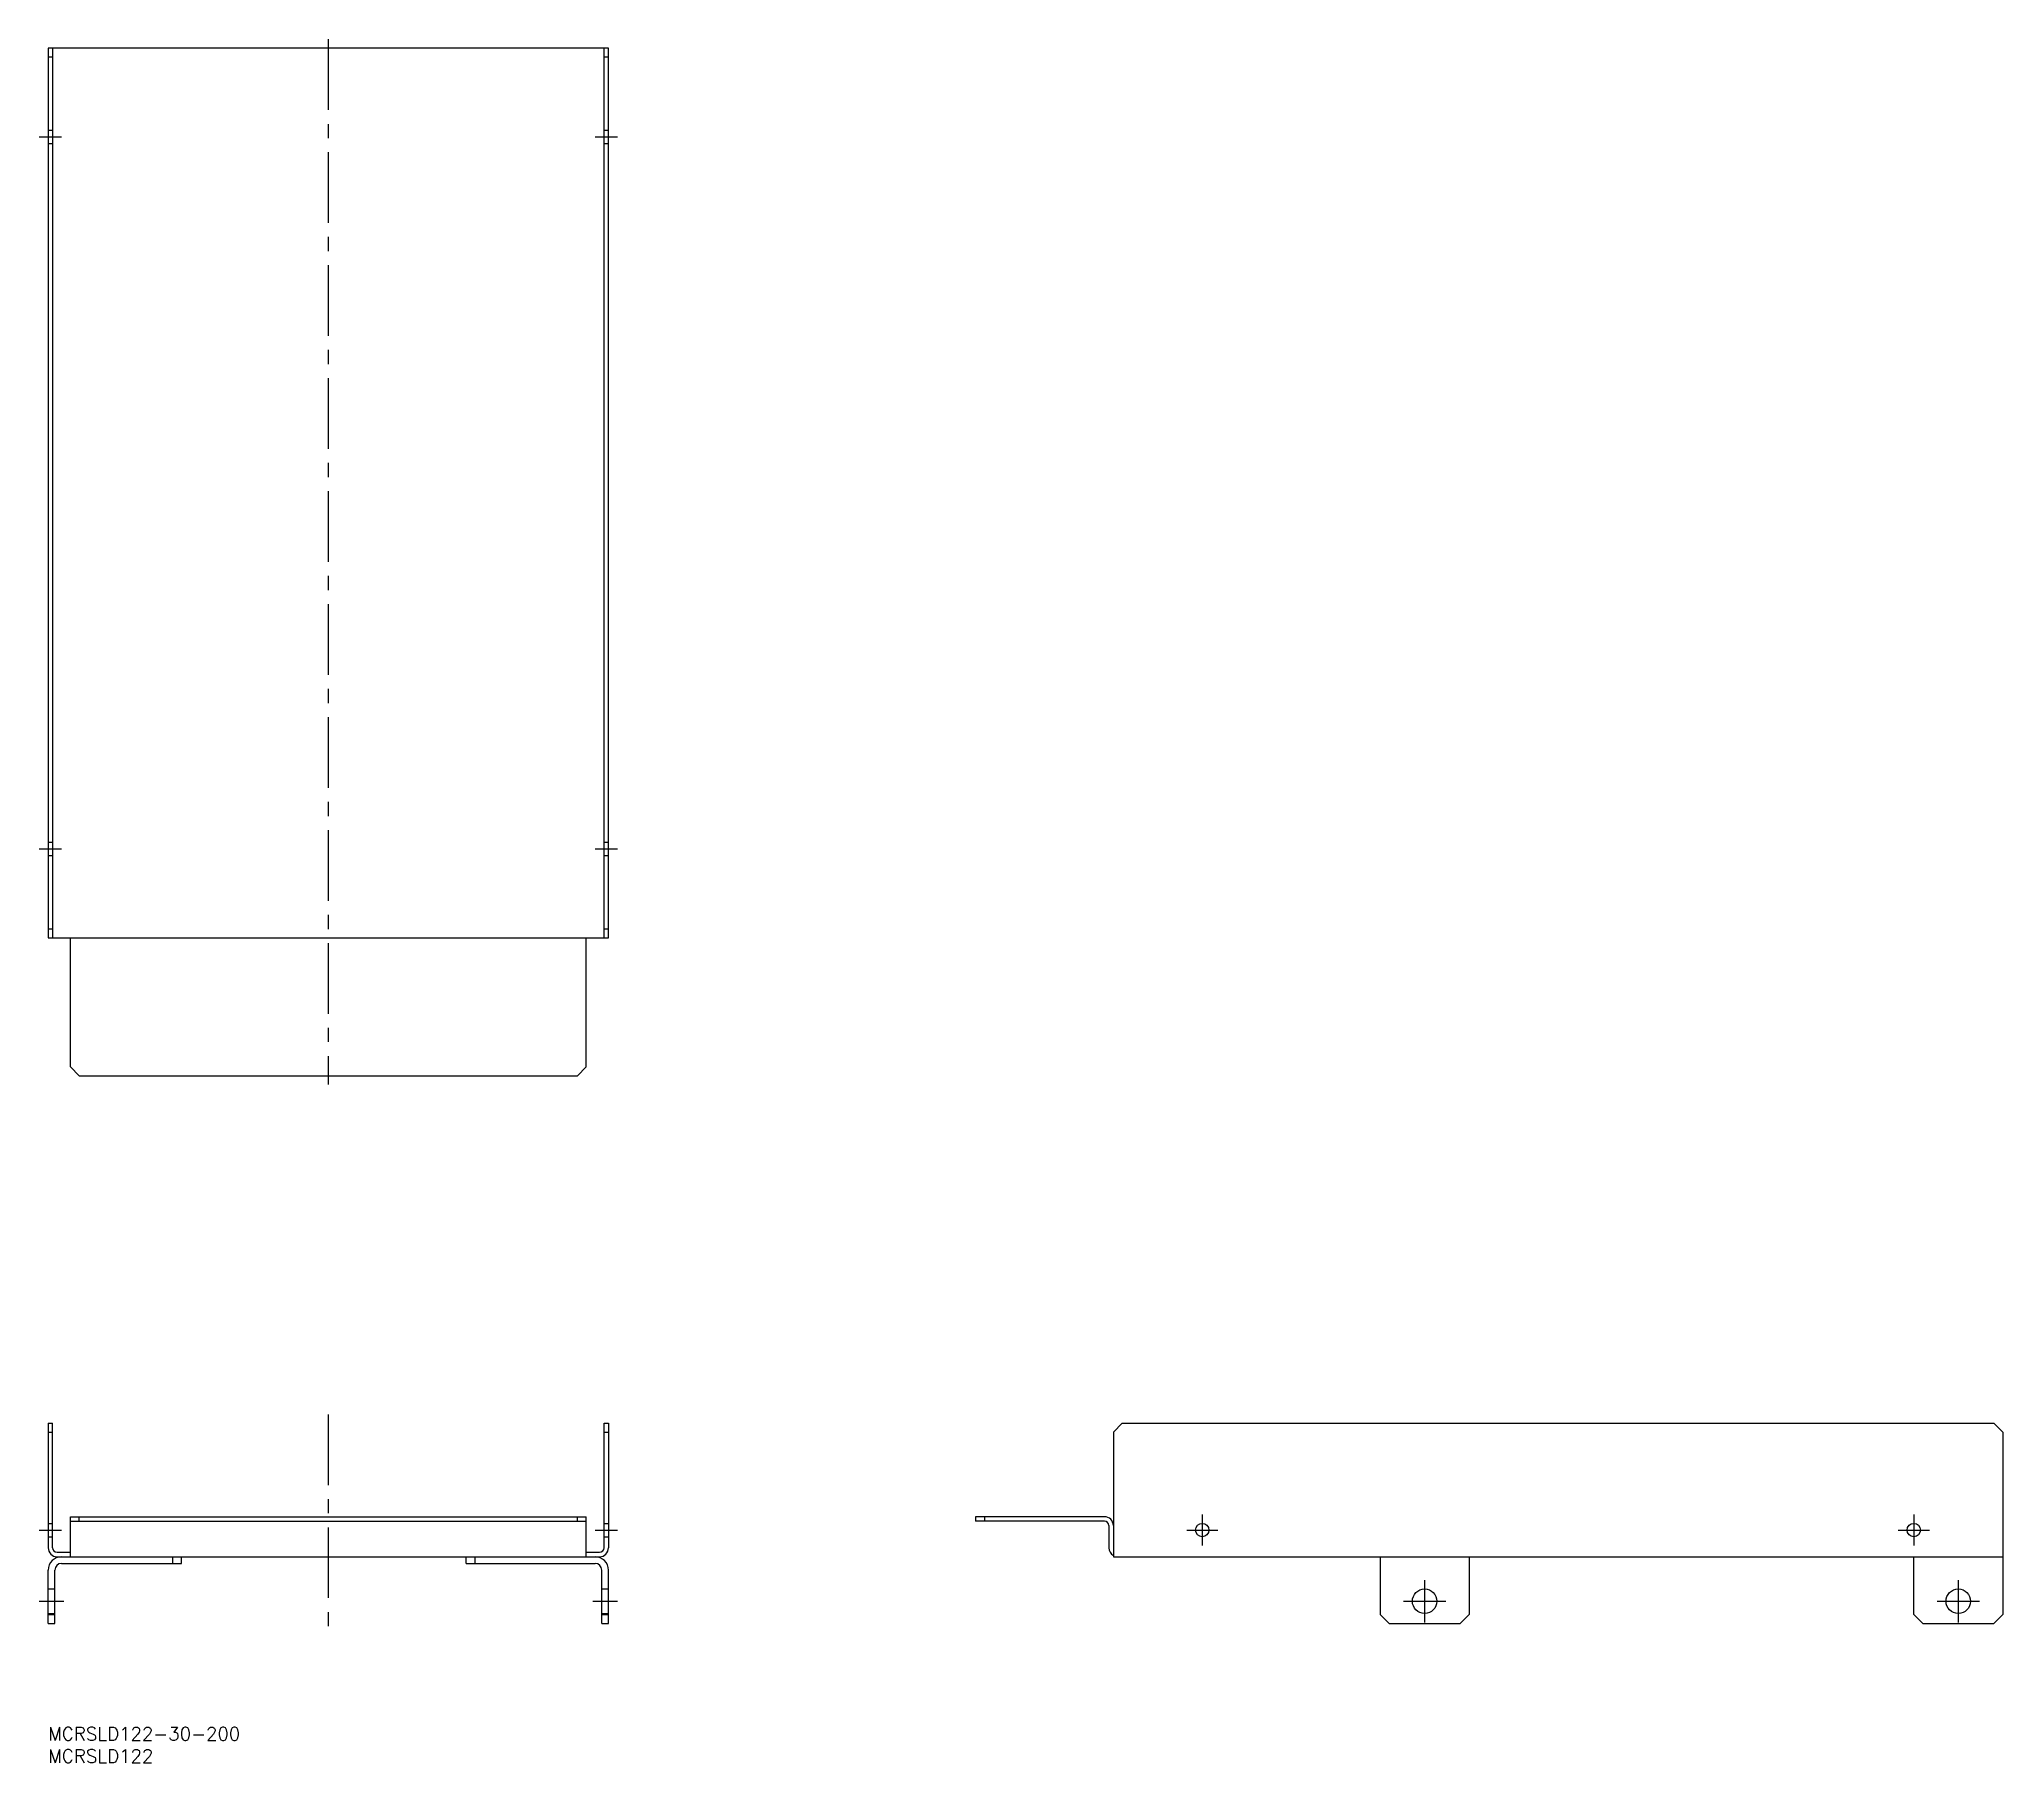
# Model space of a CAD drawing. Extents: x -2 to 440, y -8 to 379.
import ezdxf

# ---------------------------------------------------------------- set-up
doc = ezdxf.new("R2010")
doc.units = 0
doc.header["$LTSCALE"] = 0.5
doc.linetypes.add('CENTER', pattern=[50.8, 31.75, -6.35, 6.35, -6.35])
doc.linetypes.add('DASHED', pattern=[19.05, 12.7, -6.35])
for name, color, linetype in [('MSM_CENTER', 1, 'CENTER'), ('MSM_CONTINUOUS', 7, 'CONTINUOUS'), ('MSM_DASHED', 4, 'DASHED'), ('MSM_PART_NUMBER', 7, 'CONTINUOUS')]:
    doc.layers.add(name, color=color, linetype=linetype)
doc.styles.get("Standard").update_dxf_attribs({"font": 'txt.shx', "height": 3, "bigfont": 'bigfont.shx'})

# ---------------------------------------------------------------- blocks, each defined once
blk = doc.blocks.new('*U6')
at = {"layer": 'MSM_PART_NUMBER'}
blk.add_text('MCRSLD122-30-200', height=3, dxfattribs=at).set_placement((0, -3))
blk = doc.blocks.new('*U7')
at = {"layer": 'MSM_PART_NUMBER'}
blk.add_text('MCRSLD122', height=3, dxfattribs=at).set_placement((0, -8))

msp = doc.modelspace()

# ---------------------------------------------------------------- linework, layer by layer
at = {"layer": 'MSM_CENTER'}
for p, q in [((63, 379.46), (63, 144.46)), ((3, 357.46), (-2, 357.46)), ((128, 357.46), (123, 357.46)), ((-2, 197.46), (3, 197.46)), ((123, 197.46), (128, 197.46)), ((63, 70.31), (63, 21.31)), ((-2, 44.31), (3, 44.31)), ((123, 44.31), (128, 44.31)), ((256.03, 44.31), (263.03, 44.31)), ((259.53, 47.81), (259.53, 40.81)), ((416.03, 44.31), (423.03, 44.31)), ((419.53, 47.81), (419.53, 40.81)), ((309.53, 33.06), (309.53, 23.56)), ((429.53, 33.06), (429.53, 23.56)), ((-2, 28.31), (3.5, 28.31)), ((122.5, 28.31), (128, 28.31)), ((304.78, 28.31), (314.28, 28.31)), ((424.78, 28.31), (434.28, 28.31))]:
    msp.add_line(p, q, dxfattribs=at)
at = {"layer": 'MSM_CONTINUOUS'}
for p, q in [((126, 377.46), (0, 377.46)), ((0, 377.46), (0, 177.46)), ((1, 375.46), (0, 375.46)), ((1, 377.46), (1, 177.46)), ((125, 177.46), (125, 377.46)), ((126, 375.46), (125, 375.46)), ((126, 177.46), (126, 377.46)), ((0, 179.46), (1, 179.46)), ((0, 177.46), (126, 177.46)), ((5, 148.46), (5, 177.46)), ((121, 148.46), (121, 177.46)), ((125, 179.46), (126, 179.46)), ((7, 146.46), (5, 148.46)), ((7, 146.46), (119, 146.46)), ((119, 146.46), (121, 148.46)), ((0, 68.31), (1, 68.31)), ((0, 68.31), (0, 40.31)), ((0, 66.31), (1, 66.31)), ((1, 40.31), (1, 68.31)), ((125, 40.31), (125, 68.31)), ((125, 68.31), (126, 68.31)), ((125, 66.31), (126, 66.31)), ((126, 68.31), (126, 40.31)), ((241.53, 68.31), (239.53, 66.31)), ((239.53, 66.31), (239.53, 38.31)), ((241.53, 68.31), (437.53, 68.31)), ((439.53, 66.31), (437.53, 68.31)), ((439.53, 66.31), (439.53, 38.31)), ((5, 47.31), (121, 47.31)), ((5, 38.31), (5, 47.31)), ((5, 46.31), (121, 46.31)), ((7, 46.31), (7, 47.31)), ((119, 46.31), (119, 47.31)), ((121, 38.31), (121, 47.31)), ((237.53, 47.31), (208.53, 47.31)), ((208.53, 47.31), (208.53, 46.31)), ((237.53, 46.31), (208.53, 46.31)), ((210.53, 47.31), (210.53, 46.31)), ((238.53, 45.31), (238.53, 40.31)), ((2, 39.31), (5, 39.31)), ((2, 38.31), (124, 38.31)), ((3, 36.81), (30, 36.81)), ((28, 36.81), (28, 38.31)), ((30, 36.81), (30, 38.31)), ((94, 36.81), (94, 38.31)), ((94, 36.81), (123, 36.81)), ((96, 36.81), (96, 38.31)), ((121, 39.31), (124, 39.31)), ((239.53, 38.31), (439.53, 38.31)), ((299.53, 38.31), (299.53, 25.31)), ((319.53, 38.31), (319.53, 25.31)), ((419.53, 25.31), (419.53, 38.31)), ((439.53, 38.31), (439.53, 25.31)), ((0, 23.31), (0, 35.31)), ((1.5, 23.31), (1.5, 35.31)), ((124.5, 23.31), (124.5, 35.31)), ((126, 23.31), (126, 35.31)), ((0, 25.31), (1.5, 25.31)), ((0, 23.31), (1.5, 23.31)), ((124.5, 25.31), (126, 25.31)), ((124.5, 23.31), (126, 23.31)), ((301.53, 23.31), (299.53, 25.31)), ((301.53, 23.31), (317.53, 23.31)), ((319.53, 25.31), (317.53, 23.31)), ((421.53, 23.31), (419.53, 25.31)), ((421.53, 23.31), (437.53, 23.31)), ((437.53, 23.31), (439.53, 25.31))]:
    msp.add_line(p, q, dxfattribs=at)
for centre, radius in [((259.53, 44.31), 1.5), ((419.53, 44.31), 1.5), ((309.53, 28.31), 2.75), ((429.53, 28.31), 2.75)]:
    msp.add_circle(centre, radius, dxfattribs=at)
for centre, radius, start, end in [((237.53, 45.31), 2, 0, 90), ((237.53, 45.31), 1, 0, 90), ((2, 40.31), 2, 180, 270), ((2, 40.31), 1, 180, 270), ((124, 40.31), 2, 270, 0), ((124, 40.31), 1, 270, 0), ((240.53, 40.31), 2, 180, 240), ((3, 35.31), 3, 90, 180), ((3, 35.31), 1.5, 90, 180), ((123, 35.31), 3, 0, 90), ((123, 35.31), 1.5, 0, 90)]:
    msp.add_arc(centre, radius, start, end, dxfattribs=at)
at = {"layer": 'MSM_DASHED'}
for p, q in [((1, 358.96), (0, 358.96)), ((126, 358.96), (125, 358.96)), ((1, 355.96), (0, 355.96)), ((126, 355.96), (125, 355.96)), ((0, 198.96), (1, 198.96)), ((125, 198.96), (126, 198.96)), ((0, 195.96), (1, 195.96)), ((125, 195.96), (126, 195.96)), ((0, 45.81), (1, 45.81)), ((125, 45.81), (126, 45.81)), ((0, 42.81), (1, 42.81)), ((125, 42.81), (126, 42.81)), ((0, 31.06), (1.5, 31.06)), ((124.5, 31.06), (126, 31.06)), ((0, 25.56), (1.5, 25.56)), ((124.5, 25.56), (126, 25.56))]:
    msp.add_line(p, q, dxfattribs=at)

# ---------------------------------------------------------------- block references
at = {"layer": 'MSM_CONTINUOUS'}
for name in ['*U6', '*U7']:
    msp.add_blockref(name, (0, 0), dxfattribs=at)

doc.saveas('drawing.dxf')
